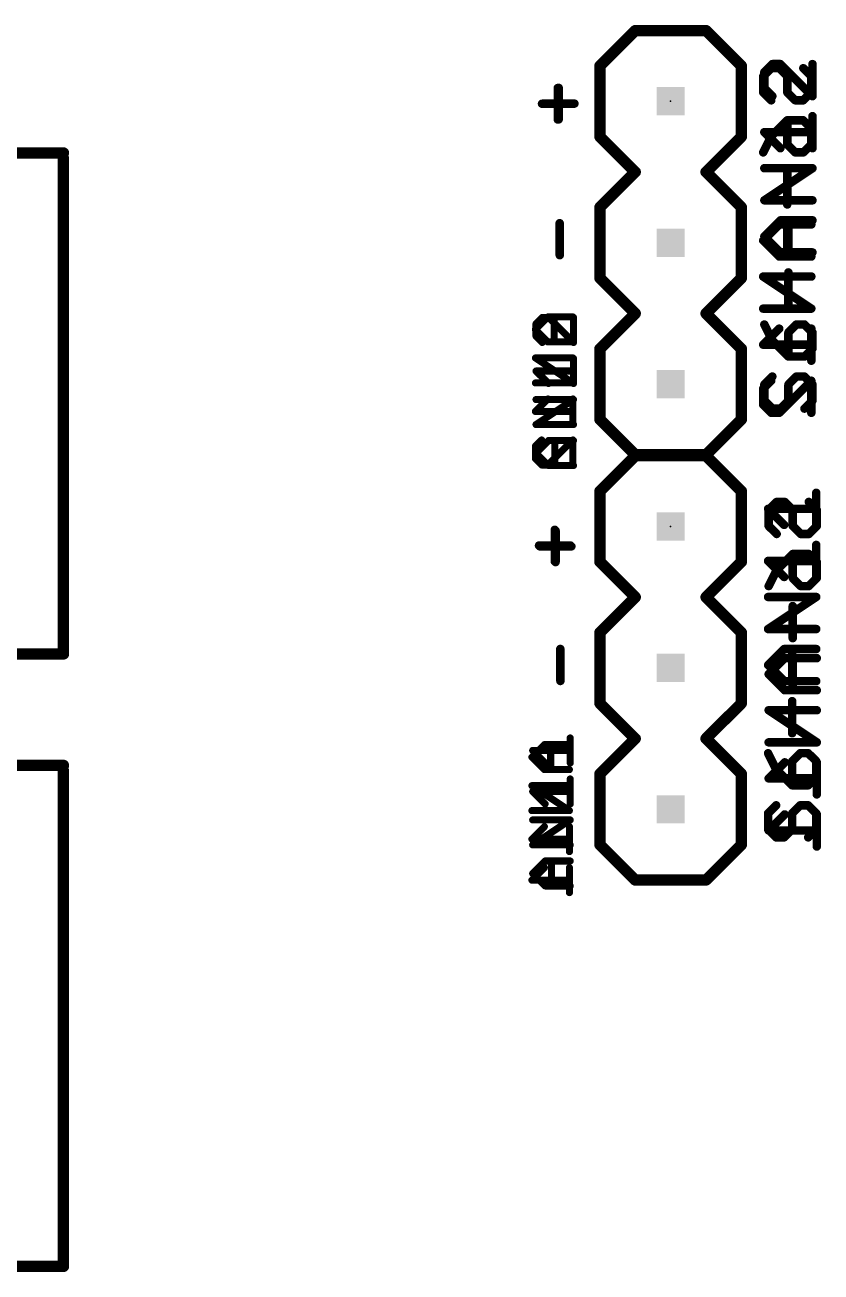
# Model space of a CAD drawing. Extents: x 0 to 100, y 1 to 103.
# Drawn here: x 85.41 to 99.7, y 2.4 to 24.8 of the extents above; entities that cross this region are included whole.
import ezdxf

# ---------------------------------------------------------------- set-up
doc = ezdxf.new("R2010")
doc.units = 0
for name, color, linetype in [('22', 253, 'CONTINUOUS'), ('24', 7, 'CONTINUOUS'), ('26', 253, 'CONTINUOUS'), ('27', 253, 'CONTINUOUS'), ('28', 253, 'CONTINUOUS'), ('52', 253, 'CONTINUOUS')]:
    doc.layers.add(name, color=color, linetype=linetype)

# ---------------------------------------------------------------- blocks, each defined once
blk = doc.blocks.new('RECT')
blk.add_solid([(-0.5, -0.5), (0.5, -0.5), (-0.5, 0.5), (0.5, 0.5)])

msp = doc.modelspace()

# ---------------------------------------------------------------- linework, layer by layer
at = {"layer": '22', "const_width": 0.2032}
for points in [[(95.73, 24.063), (96.365, 24.698)], [(96.365, 24.698), (97.635, 24.698)], [(97.635, 24.698), (98.27, 24.063)], [(95.73, 24.063), (95.73, 22.793)], [(98.27, 22.793), (98.27, 24.063)], [(95.73, 22.793), (96.365, 22.158)], [(97.635, 22.158), (98.27, 22.793)], [(86.1, 22.5), (65.9, 22.5)], [(86.1, 13.5), (86.1, 22.4)], [(96.365, 22.158), (95.73, 21.523)], [(98.27, 21.523), (97.635, 22.158)], [(95.73, 21.523), (95.73, 20.253)], [(98.27, 20.253), (98.27, 21.523)], [(95.73, 20.253), (96.365, 19.618)], [(97.635, 19.618), (98.27, 20.253)], [(96.365, 19.618), (95.73, 18.983)], [(98.27, 18.983), (97.635, 19.618)], [(95.73, 18.983), (95.73, 17.713)], [(98.27, 17.713), (98.27, 18.983)], [(95.73, 17.713), (96.365, 17.078)], [(97.635, 17.078), (98.27, 17.713)], [(95.73, 16.425), (96.365, 17.06)], [(96.365, 17.078), (97.635, 17.078)], [(96.365, 17.06), (97.635, 17.06)], [(97.635, 17.06), (98.27, 16.425)], [(95.73, 16.425), (95.73, 15.155)], [(98.27, 15.155), (98.27, 16.425)], [(95.73, 15.155), (96.365, 14.52)], [(97.635, 14.52), (98.27, 15.155)], [(96.365, 14.52), (95.73, 13.885)], [(98.27, 13.885), (97.635, 14.52)], [(95.73, 13.885), (95.73, 12.615)], [(98.27, 12.615), (98.27, 13.885)], [(78.2, 13.5), (86.1, 13.5)], [(95.73, 12.615), (96.365, 11.98)], [(97.635, 11.98), (98.27, 12.615)], [(96.365, 11.98), (95.73, 11.345)], [(98.27, 11.345), (97.635, 11.98)], [(86.1, 11.5), (65.9, 11.5)], [(86.1, 2.5), (86.1, 11.4)], [(95.73, 11.345), (95.73, 10.075)], [(98.27, 10.075), (98.27, 11.345)], [(95.73, 10.075), (96.365, 9.44)], [(97.635, 9.44), (98.27, 10.075)], [(96.365, 9.44), (97.635, 9.44)], [(78.2, 2.5), (86.1, 2.5)]]:
    msp.add_lwpolyline(points, dxfattribs=at)
at = {"layer": '22', "const_width": 0.1016}
for points in [[(96.365, 24.7488, 1), (96.365, 24.6472)], [(96.4009, 24.6621, 1), (96.3291, 24.7339)], [(97.6709, 24.7339, 1), (97.5991, 24.6621)], [(97.635, 24.6472, 1), (97.635, 24.7488)], [(95.7808, 24.063, 1), (95.6792, 24.063)], [(95.6941, 24.0989, 1), (95.7659, 24.0271)], [(98.3208, 24.063, 1), (98.2192, 24.063)], [(98.2341, 24.0271, 1), (98.3059, 24.0989)], [(95.7659, 22.8289, 1), (95.6941, 22.7571)], [(98.3059, 22.7571, 1), (98.2341, 22.8289)], [(95.6792, 22.793, 1), (95.7808, 22.793)], [(98.2192, 22.793, 1), (98.3208, 22.793)], [(86.1508, 22.4, 1), (86.0492, 22.4)], [(86.1, 22.4492, 1), (86.1, 22.5508)], [(96.4009, 22.1221, 1), (96.3291, 22.1939)], [(96.3291, 22.1221, 1), (96.4009, 22.1939)], [(97.6709, 22.1939, 1), (97.5991, 22.1221)], [(97.5991, 22.1939, 1), (97.6709, 22.1221)], [(95.7808, 21.523, 1), (95.6792, 21.523)], [(95.6941, 21.5589, 1), (95.7659, 21.4871)], [(98.3208, 21.523, 1), (98.2192, 21.523)], [(98.2341, 21.4871, 1), (98.3059, 21.5589)], [(95.7659, 20.2889, 1), (95.6941, 20.2171)], [(95.6792, 20.253, 1), (95.7808, 20.253)], [(98.2192, 20.253, 1), (98.3208, 20.253)], [(98.3059, 20.2171, 1), (98.2341, 20.2889)], [(96.4009, 19.5821, 1), (96.3291, 19.6539)], [(97.6709, 19.6539, 1), (97.5991, 19.5821)], [(96.3291, 19.5821, 1), (96.4009, 19.6539)], [(97.5991, 19.6539, 1), (97.6709, 19.5821)], [(95.7808, 18.983, 1), (95.6792, 18.983)], [(95.6941, 19.0189, 1), (95.7659, 18.9471)], [(98.3208, 18.983, 1), (98.2192, 18.983)], [(98.2341, 18.9471, 1), (98.3059, 19.0189)], [(95.7659, 17.7489, 1), (95.6941, 17.6771)], [(95.6792, 17.713, 1), (95.7808, 17.713)], [(98.2192, 17.713, 1), (98.3208, 17.713)], [(98.3059, 17.6771, 1), (98.2341, 17.7489)], [(96.365, 17.1288, 1), (96.365, 17.0272)], [(96.365, 17.1108, 1), (96.365, 17.0092)], [(96.3291, 17.0421, 1), (96.4009, 17.1139)], [(96.4009, 17.0241, 1), (96.3291, 17.0959)], [(97.5991, 17.1139, 1), (97.6709, 17.0421)], [(97.6709, 17.0959, 1), (97.5991, 17.0241)], [(97.635, 17.0272, 1), (97.635, 17.1288)], [(97.635, 17.0092, 1), (97.635, 17.1108)], [(95.7808, 16.425, 1), (95.6792, 16.425)], [(95.6941, 16.4609, 1), (95.7659, 16.3891)], [(98.3208, 16.425, 1), (98.2192, 16.425)], [(98.2341, 16.3891, 1), (98.3059, 16.4609)], [(95.7659, 15.1909, 1), (95.6941, 15.1191)], [(98.3059, 15.1191, 1), (98.2341, 15.1909)], [(95.6792, 15.155, 1), (95.7808, 15.155)], [(98.2192, 15.155, 1), (98.3208, 15.155)], [(96.4009, 14.4841, 1), (96.3291, 14.5559)], [(96.3291, 14.4841, 1), (96.4009, 14.5559)], [(97.6709, 14.5559, 1), (97.5991, 14.4841)], [(97.5991, 14.5559, 1), (97.6709, 14.4841)], [(95.7808, 13.885, 1), (95.6792, 13.885)], [(95.6941, 13.9209, 1), (95.7659, 13.8491)], [(98.3208, 13.885, 1), (98.2192, 13.885)], [(98.2341, 13.8491, 1), (98.3059, 13.9209)], [(86.0492, 13.5, 1), (86.1508, 13.5)], [(86.1, 13.4492, 1), (86.1, 13.5508)], [(95.7659, 12.6509, 1), (95.6941, 12.5791)], [(95.6792, 12.615, 1), (95.7808, 12.615)], [(98.2192, 12.615, 1), (98.3208, 12.615)], [(98.3059, 12.5791, 1), (98.2341, 12.6509)], [(96.4009, 11.9441, 1), (96.3291, 12.0159)], [(96.3291, 11.9441, 1), (96.4009, 12.0159)], [(97.6709, 12.0159, 1), (97.5991, 11.9441)], [(97.5991, 12.0159, 1), (97.6709, 11.9441)], [(86.1508, 11.4, 1), (86.0492, 11.4)], [(86.1, 11.4492, 1), (86.1, 11.5508)], [(95.7808, 11.345, 1), (95.6792, 11.345)], [(95.6941, 11.3809, 1), (95.7659, 11.3091)], [(98.3208, 11.345, 1), (98.2192, 11.345)], [(98.2341, 11.3091, 1), (98.3059, 11.3809)], [(95.7659, 10.1109, 1), (95.6941, 10.0391)], [(95.6792, 10.075, 1), (95.7808, 10.075)], [(98.2192, 10.075, 1), (98.3208, 10.075)], [(98.3059, 10.0391, 1), (98.2341, 10.1109)], [(96.365, 9.4908, 1), (96.365, 9.3892)], [(96.3291, 9.4041, 1), (96.4009, 9.4759)], [(97.5991, 9.4759, 1), (97.6709, 9.4041)], [(97.635, 9.3892, 1), (97.635, 9.4908)], [(86.0492, 2.5, 1), (86.1508, 2.5)], [(86.1, 2.4492, 1), (86.1, 2.5508)]]:
    msp.add_lwpolyline(points, format="xyb", dxfattribs=at)
at = {"layer": '24'}
for p in [(97, 23.428), (97, 15.79)]:
    msp.add_point(p, dxfattribs=at)
at = {"layer": '26', "const_width": 0.1524}
for points in [[(98.6613, 23.8779), (98.8054, 24.0219)], [(98.8054, 24.0219), (98.9494, 24.0219)], [(98.9494, 24.0219), (99.0935, 23.8779)], [(99.5257, 23.8779), (99.3816, 24.0219)], [(98.6613, 23.5898), (98.6613, 23.8779)], [(99.0935, 23.8779), (99.0935, 23.5898)], [(99.5257, 23.5898), (99.5257, 23.8779)], [(98.8054, 23.4457), (98.6613, 23.5898)], [(99.0935, 23.5898), (99.2375, 23.4457)], [(99.2375, 23.4457), (99.3816, 23.4457)], [(99.3816, 23.4457), (99.5257, 23.5898)], [(98.8054, 22.7983), (99.0935, 23.0864)], [(99.0935, 23.0864), (99.3816, 23.0864)], [(99.0935, 22.6543), (99.0935, 23.0864)], [(99.3816, 23.0864), (99.5257, 22.9424)], [(98.6613, 22.5102), (98.8054, 22.7983)], [(99.5257, 22.9424), (99.5257, 22.6543)], [(99.2375, 22.5102), (99.0935, 22.6543)], [(99.5257, 22.6543), (99.3816, 22.5102)], [(99.3816, 22.5102), (99.2375, 22.5102)], [(99.0935, 22.1509), (99.0935, 21.5747)], [(98.9494, 21.2154), (98.6613, 20.9273)], [(99.5257, 21.2154), (98.9494, 21.2154)], [(99.0935, 21.2154), (99.0935, 20.6392)], [(98.6613, 20.9273), (98.9494, 20.6392)], [(98.9494, 20.6392), (99.5257, 20.6392)], [(99.5257, 20.2799), (98.6613, 20.2799)], [(98.6613, 20.2799), (99.5257, 19.7036)], [(99.5257, 19.7036), (98.6613, 19.7036)], [(98.9494, 19.3443), (98.6613, 19.0562)], [(99.5257, 19.3443), (99.5257, 18.7681)], [(98.6613, 19.0562), (99.5257, 19.0562)], [(98.6613, 18.2648), (98.8054, 18.4088)], [(99.5257, 18.4088), (98.9494, 17.8326)], [(99.5257, 17.8326), (99.5257, 18.4088)], [(98.6613, 17.9767), (98.6613, 18.2648)], [(98.8054, 17.8326), (98.6613, 17.9767)], [(98.9494, 17.8326), (98.8054, 17.8326)], [(98.7593, 16.0878), (98.9034, 16.2318)], [(98.7593, 15.7997), (98.7593, 16.0878)], [(98.9034, 16.2318), (99.0474, 16.2318)], [(99.0474, 16.2318), (99.1915, 16.0878)], [(99.1915, 16.0878), (99.1915, 15.7997)], [(99.6237, 16.0878), (99.4796, 16.2318)], [(99.6237, 15.7997), (99.6237, 16.0878)], [(98.9034, 15.6556), (98.7593, 15.7997)], [(99.1915, 15.7997), (99.3355, 15.6556)], [(99.3355, 15.6556), (99.4796, 15.6556)], [(99.4796, 15.6556), (99.6237, 15.7997)], [(98.9034, 15.0082), (99.1915, 15.2963)], [(99.1915, 15.2963), (99.4796, 15.2963)], [(99.1915, 14.8642), (99.1915, 15.2963)], [(99.4796, 15.2963), (99.6237, 15.1523)], [(98.7593, 14.7201), (98.9034, 15.0082)], [(99.6237, 15.1523), (99.6237, 14.8642)], [(99.3355, 14.7201), (99.1915, 14.8642)], [(99.4796, 14.7201), (99.3355, 14.7201)], [(99.6237, 14.8642), (99.4796, 14.7201)], [(99.1915, 14.3608), (99.1915, 13.7846)], [(99.0474, 13.4253), (98.7593, 13.1372)], [(99.6237, 13.4253), (99.0474, 13.4253)], [(99.1915, 13.4253), (99.1915, 12.8491)], [(98.7593, 13.1372), (99.0474, 12.8491)], [(99.0474, 12.8491), (99.6237, 12.8491)], [(99.6237, 12.4898), (98.7593, 12.4898)], [(98.7593, 12.4898), (99.6237, 11.9135)], [(99.6237, 11.9135), (98.7593, 11.9135)], [(99.0474, 11.5542), (98.7593, 11.2661)], [(99.6237, 11.5542), (99.6237, 10.978)], [(98.7593, 11.2661), (99.6237, 11.2661)], [(99.0474, 10.6187), (98.7593, 10.3306)], [(99.6237, 10.6187), (99.6237, 10.0425)], [(98.7593, 10.3306), (99.6237, 10.3306)]]:
    msp.add_lwpolyline(points, dxfattribs=at)
at = {"layer": '26', "const_width": 0.0762}
for points in [[(98.8054, 24.06, 1), (98.8054, 23.9838)], [(98.8323, 23.995, 1), (98.7784, 24.0489)], [(98.9764, 24.0489, 1), (98.9225, 23.995)], [(98.9494, 23.9838, 1), (98.9494, 24.06)], [(99.4085, 24.0489, 1), (99.3547, 23.995)], [(98.6994, 23.8779, 1), (98.6232, 23.8779)], [(98.6344, 23.9048, 1), (98.6883, 23.8509)], [(99.1316, 23.8779, 1), (99.0554, 23.8779)], [(99.0665, 23.8509, 1), (99.1204, 23.9048)], [(99.5638, 23.8779, 1), (99.4876, 23.8779)], [(99.4987, 23.8509, 1), (99.5526, 23.9048)], [(98.6883, 23.6167, 1), (98.6344, 23.5628)], [(98.6232, 23.5898, 1), (98.6994, 23.5898)], [(99.1204, 23.6167, 1), (99.0665, 23.5628)], [(99.0554, 23.5898, 1), (99.1316, 23.5898)], [(99.2375, 23.4838, 1), (99.2375, 23.4076)], [(99.3816, 23.4076, 1), (99.3816, 23.4838)], [(99.4876, 23.5898, 1), (99.5638, 23.5898)], [(99.5526, 23.5628, 1), (99.4987, 23.6167)], [(98.7784, 23.4188, 1), (98.8323, 23.4727)], [(99.2106, 23.4188, 1), (99.2645, 23.4727)], [(99.3547, 23.4727, 1), (99.4085, 23.4188)], [(99.0935, 23.1245, 1), (99.0935, 23.0483)], [(99.1316, 23.0864, 1), (99.0554, 23.0864)], [(99.1204, 23.0595, 1), (99.0665, 23.1134)], [(99.4085, 23.1134, 1), (99.3547, 23.0595)], [(99.3816, 23.0483, 1), (99.3816, 23.1245)], [(98.7784, 22.8253, 1), (98.8323, 22.7714)], [(98.8395, 22.7813, 1), (98.7713, 22.8153)], [(99.5638, 22.9424, 1), (99.4876, 22.9424)], [(99.4987, 22.9154, 1), (99.5526, 22.9693)], [(99.1204, 22.6812, 1), (99.0665, 22.6273)], [(99.0554, 22.6543, 1), (99.1316, 22.6543)], [(99.4876, 22.6543, 1), (99.5638, 22.6543)], [(99.5526, 22.6273, 1), (99.4987, 22.6812)], [(98.6272, 22.5272, 1), (98.6954, 22.4932)], [(99.2375, 22.5483, 1), (99.2375, 22.4721)], [(99.2106, 22.4833, 1), (99.2645, 22.5371)], [(99.3547, 22.5371, 1), (99.4085, 22.4833)], [(99.3816, 22.4721, 1), (99.3816, 22.5483)], [(99.1316, 22.1509, 1), (99.0554, 22.1509)], [(99.0554, 21.5747, 1), (99.1316, 21.5747)], [(98.9494, 21.2535, 1), (98.9494, 21.1773)], [(98.9764, 21.1884, 1), (98.9225, 21.2423)], [(99.1316, 21.2154, 1), (99.0554, 21.2154)], [(99.5257, 21.1773, 1), (99.5257, 21.2535)], [(98.6883, 20.9542, 1), (98.6344, 20.9003)], [(98.6344, 20.9542, 1), (98.6883, 20.9003)], [(98.9494, 20.6773, 1), (98.9494, 20.6011)], [(98.9225, 20.6122, 1), (98.9764, 20.6661)], [(99.0554, 20.6392, 1), (99.1316, 20.6392)], [(99.5257, 20.6011, 1), (99.5257, 20.6773)], [(98.6613, 20.318, 1), (98.6613, 20.2418)], [(98.6825, 20.3116, 1), (98.6402, 20.2482)], [(99.5257, 20.2418, 1), (99.5257, 20.318)], [(98.6613, 19.7417, 1), (98.6613, 19.6655)], [(99.5045, 19.6719, 1), (99.5468, 19.7353)], [(99.5257, 19.6655, 1), (99.5257, 19.7417)], [(98.9764, 19.3174, 1), (98.9225, 19.3713)], [(99.5638, 19.3443, 1), (99.4876, 19.3443)], [(98.6613, 19.0943, 1), (98.6613, 19.0181)], [(98.6344, 19.0832, 1), (98.6883, 19.0293)], [(99.5257, 19.0181, 1), (99.5257, 19.0943)], [(99.4876, 18.7681, 1), (99.5638, 18.7681)], [(98.8323, 18.3819, 1), (98.7784, 18.4358)], [(99.5638, 18.4088, 1), (99.4876, 18.4088)], [(99.5526, 18.3819, 1), (99.4987, 18.4358)], [(98.6994, 18.2648, 1), (98.6232, 18.2648)], [(98.6344, 18.2917, 1), (98.6883, 18.2378)], [(98.6883, 18.0036, 1), (98.6344, 17.9497)], [(98.6232, 17.9767, 1), (98.6994, 17.9767)], [(98.8054, 17.8707, 1), (98.8054, 17.7945)], [(98.7784, 17.8057, 1), (98.8323, 17.8595)], [(98.9225, 17.8595, 1), (98.9764, 17.8057)], [(98.9494, 17.7945, 1), (98.9494, 17.8707)], [(99.4876, 17.8326, 1), (99.5638, 17.8326)], [(98.7974, 16.0878, 1), (98.7212, 16.0878)], [(98.7324, 16.1147, 1), (98.7863, 16.0608)], [(98.9034, 16.2699, 1), (98.9034, 16.1937)], [(98.9303, 16.2049, 1), (98.8764, 16.2588)], [(99.0744, 16.2588, 1), (99.0205, 16.2049)], [(99.0474, 16.1937, 1), (99.0474, 16.2699)], [(99.2296, 16.0878, 1), (99.1534, 16.0878)], [(99.1645, 16.0608, 1), (99.2184, 16.1147)], [(99.5065, 16.2588, 1), (99.4527, 16.2049)], [(99.6618, 16.0878, 1), (99.5856, 16.0878)], [(99.5967, 16.0608, 1), (99.6506, 16.1147)], [(98.7863, 15.8266, 1), (98.7324, 15.7727)], [(98.7212, 15.7997, 1), (98.7974, 15.7997)], [(98.8764, 15.6287, 1), (98.9303, 15.6826)], [(99.2184, 15.8266, 1), (99.1645, 15.7727)], [(99.1534, 15.7997, 1), (99.2296, 15.7997)], [(99.3355, 15.6937, 1), (99.3355, 15.6175)], [(99.3086, 15.6287, 1), (99.3625, 15.6826)], [(99.4527, 15.6826, 1), (99.5065, 15.6287)], [(99.4796, 15.6175, 1), (99.4796, 15.6937)], [(99.5856, 15.7997, 1), (99.6618, 15.7997)], [(99.6506, 15.7727, 1), (99.5967, 15.8266)], [(99.1915, 15.3344, 1), (99.1915, 15.2582)], [(99.2296, 15.2963, 1), (99.1534, 15.2963)], [(99.2184, 15.2694, 1), (99.1645, 15.3233)], [(99.5065, 15.3233, 1), (99.4527, 15.2694)], [(99.4796, 15.2582, 1), (99.4796, 15.3344)], [(98.8764, 15.0352, 1), (98.9303, 14.9813)], [(98.9375, 14.9912, 1), (98.8693, 15.0252)], [(99.6618, 15.1523, 1), (99.5856, 15.1523)], [(99.5967, 15.1253, 1), (99.6506, 15.1792)], [(99.2184, 14.8911, 1), (99.1645, 14.8372)], [(99.1534, 14.8642, 1), (99.2296, 14.8642)], [(99.3355, 14.7582, 1), (99.3355, 14.682)], [(99.3086, 14.6932, 1), (99.3625, 14.747)], [(99.4527, 14.747, 1), (99.5065, 14.6932)], [(99.4796, 14.682, 1), (99.4796, 14.7582)], [(99.5856, 14.8642, 1), (99.6618, 14.8642)], [(99.6506, 14.8372, 1), (99.5967, 14.8911)], [(98.7252, 14.7371, 1), (98.7934, 14.7031)], [(99.2296, 14.3608, 1), (99.1534, 14.3608)], [(99.1534, 13.7846, 1), (99.2296, 13.7846)], [(99.0474, 13.4634, 1), (99.0474, 13.3872)], [(99.0744, 13.3983, 1), (99.0205, 13.4522)], [(99.2296, 13.4253, 1), (99.1534, 13.4253)], [(99.6237, 13.3872, 1), (99.6237, 13.4634)], [(98.7863, 13.1641, 1), (98.7324, 13.1102)], [(98.7324, 13.1641, 1), (98.7863, 13.1102)], [(99.0474, 12.8872, 1), (99.0474, 12.811)], [(99.0205, 12.8221, 1), (99.0744, 12.876)], [(99.1534, 12.8491, 1), (99.2296, 12.8491)], [(99.6237, 12.811, 1), (99.6237, 12.8872)], [(98.7593, 12.5279, 1), (98.7593, 12.4517)], [(98.7805, 12.5215, 1), (98.7382, 12.4581)], [(99.6237, 12.4517, 1), (99.6237, 12.5279)], [(98.7593, 11.9516, 1), (98.7593, 11.8754)], [(99.6025, 11.8818, 1), (99.6448, 11.9452)], [(99.6237, 11.8754, 1), (99.6237, 11.9516)], [(99.0744, 11.5273, 1), (99.0205, 11.5812)], [(99.6618, 11.5542, 1), (99.5856, 11.5542)], [(98.7593, 11.3042, 1), (98.7593, 11.228)], [(98.7324, 11.2931, 1), (98.7863, 11.2392)], [(99.6237, 11.228, 1), (99.6237, 11.3042)], [(99.5856, 10.978, 1), (99.6618, 10.978)], [(99.0744, 10.5918, 1), (99.0205, 10.6457)], [(99.6618, 10.6187, 1), (99.5856, 10.6187)], [(98.7593, 10.3687, 1), (98.7593, 10.2925)], [(98.7324, 10.3576, 1), (98.7863, 10.3037)], [(99.6237, 10.2925, 1), (99.6237, 10.3687)], [(99.5856, 10.0425, 1), (99.6618, 10.0425)]]:
    msp.add_lwpolyline(points, format="xyb", dxfattribs=at)
at = {"layer": '27'}
for points, const_width in [([(98.8259, 24.0968), (98.6818, 23.9527)], 0.1524), ([(98.6818, 23.9527), (98.6818, 23.6646)], 0.1524), ([(98.97, 24.0968), (98.8259, 24.0968)], 0.1524), ([(99.5462, 23.5205), (98.97, 24.0968)], 0.1524), ([(99.5462, 24.0968), (99.5462, 23.5205)], 0.1524), ([(94.9896, 23.1034), (94.9896, 23.669)], 0.1524), ([(98.6818, 23.6646), (98.8259, 23.5205)], 0.1524), ([(94.7069, 23.3862), (95.2724, 23.3862)], 0.1524), ([(99.5462, 22.585), (99.5462, 23.1612)], 0.1524), ([(98.97, 22.585), (98.6818, 22.8731)], 0.1524), ([(98.6818, 22.8731), (99.5462, 22.8731)], 0.1524), ([(98.6818, 21.6495), (99.5462, 22.2257)], 0.1524), ([(99.5462, 22.2257), (98.6818, 22.2257)], 0.1524), ([(99.5462, 21.6495), (98.6818, 21.6495)], 0.1524), ([(95.0096, 20.6634), (95.0096, 21.229)], 0.1524), ([(98.6818, 21.0021), (98.97, 21.2902)], 0.1524), ([(98.97, 21.2902), (99.5462, 21.2902)], 0.1524), ([(99.114, 20.714), (99.114, 21.2902)], 0.1524), ([(98.97, 20.714), (98.6818, 21.0021)], 0.1524), ([(99.5462, 20.714), (98.97, 20.714)], 0.1524), ([(99.114, 19.7785), (99.114, 20.3547)], 0.1524), ([(94.6952, 19.5444), (94.5829, 19.4322)], 0.127), ([(94.5829, 19.4322), (94.5829, 19.2076)], 0.127), ([(94.8075, 19.5444), (94.6952, 19.5444)], 0.127), ([(95.2565, 19.0954), (94.8075, 19.5444)], 0.127), ([(95.2565, 19.5444), (95.2565, 19.0954)], 0.127), ([(98.6818, 19.4192), (98.8259, 19.1311)], 0.1524), ([(99.2581, 19.4192), (99.114, 19.2751)], 0.1524), ([(99.4021, 19.4192), (99.2581, 19.4192)], 0.1524), ([(99.5462, 19.2751), (99.4021, 19.4192)], 0.1524), ([(94.5829, 19.2076), (94.6952, 19.0954)], 0.127), ([(99.114, 19.2751), (99.114, 18.8429)], 0.1524), ([(99.5462, 18.987), (99.5462, 19.2751)], 0.1524), ([(98.8259, 19.1311), (99.114, 18.8429)], 0.1524), ([(99.4021, 18.8429), (99.5462, 18.987)], 0.1524), ([(95.2565, 18.3588), (95.2565, 18.8078)], 0.127), ([(99.114, 18.8429), (99.4021, 18.8429)], 0.1524), ([(94.8075, 18.3588), (94.5829, 18.5833)], 0.127), ([(94.5829, 18.5833), (95.2565, 18.5833)], 0.127), ([(98.8259, 18.4836), (98.6818, 18.3396)], 0.1524), ([(98.6818, 18.3396), (98.6818, 18.0515)], 0.1524), ([(99.114, 18.3396), (99.2581, 18.4836)], 0.1524), ([(99.114, 18.0515), (99.114, 18.3396)], 0.1524), ([(99.2581, 18.4836), (99.4021, 18.4836)], 0.1524), ([(99.4021, 18.4836), (99.5462, 18.3396)], 0.1524), ([(99.5462, 18.3396), (99.5462, 18.0515)], 0.1524), ([(94.5829, 17.6221), (95.2565, 18.0712)], 0.127), ([(95.2565, 18.0712), (94.5829, 18.0712)], 0.127), ([(98.6818, 18.0515), (98.8259, 17.9074)], 0.1524), ([(98.8259, 17.9074), (98.97, 17.9074)], 0.1524), ([(98.97, 17.9074), (99.114, 18.0515)], 0.1524), ([(99.5462, 18.0515), (99.4021, 17.9074)], 0.1524), ([(95.2565, 17.6221), (94.5829, 17.6221)], 0.127), ([(94.5829, 17.11), (94.8075, 17.3346)], 0.127), ([(94.8075, 17.3346), (95.2565, 17.3346)], 0.127), ([(94.9197, 16.8855), (94.9197, 17.3346)], 0.127), ([(94.8075, 16.8855), (94.5829, 17.11)], 0.127), ([(95.2565, 16.8855), (94.8075, 16.8855)], 0.127), ([(99.6138, 15.8193), (99.6138, 16.3955)], 0.1524), ([(99.0376, 15.8193), (98.7495, 16.1074)], 0.1524), ([(98.7495, 16.1074), (99.6138, 16.1074)], 0.1524), ([(94.9196, 15.1654), (94.9196, 15.731)], 0.1524), ([(94.6369, 15.4482), (95.2024, 15.4482)], 0.1524), ([(99.6138, 14.8838), (99.6138, 15.46)], 0.1524), ([(99.0376, 14.8838), (98.7495, 15.1719)], 0.1524), ([(98.7495, 15.1719), (99.6138, 15.1719)], 0.1524), ([(98.7495, 13.9483), (99.6138, 14.5245)], 0.1524), ([(99.6138, 14.5245), (98.7495, 14.5245)], 0.1524), ([(99.6138, 13.9483), (98.7495, 13.9483)], 0.1524), ([(95.0194, 13.5908), (95.0194, 13.0252)], 0.1524), ([(98.7495, 13.3009), (99.0376, 13.589)], 0.1524), ([(99.0376, 13.589), (99.6138, 13.589)], 0.1524), ([(99.1816, 13.0128), (99.1816, 13.589)], 0.1524), ([(99.0376, 13.0128), (98.7495, 13.3009)], 0.1524), ([(99.6138, 13.0128), (99.0376, 13.0128)], 0.1524), ([(99.1816, 12.0772), (99.1816, 12.6535)], 0.1524), ([(95.1965, 11.5434), (95.1965, 11.9924)], 0.127), ([(94.7475, 11.5434), (94.5229, 11.7679)], 0.127), ([(94.5229, 11.7679), (95.1965, 11.7679)], 0.127), ([(98.7495, 11.7179), (98.8935, 11.4298)], 0.1524), ([(99.3257, 11.7179), (99.1816, 11.5739)], 0.1524), ([(99.1816, 11.5739), (99.1816, 11.1417)], 0.1524), ([(99.4697, 11.7179), (99.3257, 11.7179)], 0.1524), ([(99.6138, 11.5739), (99.4697, 11.7179)], 0.1524), ([(99.6138, 11.2858), (99.6138, 11.5739)], 0.1524), ([(98.8935, 11.4298), (99.1816, 11.1417)], 0.1524), ([(95.1965, 10.8068), (95.1965, 11.2558)], 0.127), ([(99.1816, 11.1417), (99.4697, 11.1417)], 0.1524), ([(99.4697, 11.1417), (99.6138, 11.2858)], 0.1524), ([(94.7475, 10.8068), (94.5229, 11.0313)], 0.127), ([(94.5229, 11.0313), (95.1965, 11.0313)], 0.127), ([(98.8935, 10.7824), (98.7495, 10.6384)], 0.1524), ([(99.1816, 10.6384), (99.3257, 10.7824)], 0.1524), ([(99.3257, 10.7824), (99.4697, 10.7824)], 0.1524), ([(99.4697, 10.7824), (99.6138, 10.6384)], 0.1524), ([(94.5229, 10.0701), (95.1965, 10.5192)], 0.127), ([(95.1965, 10.5192), (94.5229, 10.5192)], 0.127), ([(98.7495, 10.6384), (98.7495, 10.3503)], 0.1524), ([(99.1816, 10.3503), (99.1816, 10.6384)], 0.1524), ([(99.6138, 10.6384), (99.6138, 10.3503)], 0.1524), ([(98.7495, 10.3503), (98.8935, 10.2062)], 0.1524), ([(99.0376, 10.2062), (99.1816, 10.3503)], 0.1524), ([(99.6138, 10.3503), (99.4697, 10.2062)], 0.1524), ([(95.1965, 10.0701), (94.5229, 10.0701)], 0.127), ([(98.8935, 10.2062), (99.0376, 10.2062)], 0.1524), ([(94.5229, 9.558), (94.7475, 9.7826)], 0.127), ([(94.7475, 9.7826), (95.1965, 9.7826)], 0.127), ([(94.8597, 9.3335), (94.8597, 9.7826)], 0.127), ([(94.7475, 9.3335), (94.5229, 9.558)], 0.127), ([(95.1965, 9.3335), (94.7475, 9.3335)], 0.127)]:
    msp.add_lwpolyline(points, dxfattribs=dict(at, const_width=const_width))
for points, const_width in [([(98.7199, 23.9527, 1), (98.6437, 23.9527)], 0.0762), ([(98.6549, 23.9796, 1), (98.7088, 23.9258)], 0.0762), ([(98.8259, 24.1349, 1), (98.8259, 24.0587)], 0.0762), ([(98.8528, 24.0698, 1), (98.799, 24.1237)], 0.0762), ([(98.9969, 24.1237, 1), (98.943, 24.0698)], 0.0762), ([(98.97, 24.0587, 1), (98.97, 24.1349)], 0.0762), ([(99.5843, 24.0968, 1), (99.5081, 24.0968)], 0.0762), ([(95.0277, 23.669, 1), (94.9515, 23.669)], 0.0762), ([(98.7088, 23.6915, 1), (98.6549, 23.6376)], 0.0762), ([(98.6437, 23.6646, 1), (98.7199, 23.6646)], 0.0762), ([(98.799, 23.4936, 1), (98.8528, 23.5475)], 0.0762), ([(99.5081, 23.5205, 1), (99.5843, 23.5205)], 0.0762), ([(99.5192, 23.4936, 1), (99.5731, 23.5475)], 0.0762), ([(94.7069, 23.4243, 1), (94.7069, 23.3481)], 0.0762), ([(95.2724, 23.3481, 1), (95.2724, 23.4243)], 0.0762), ([(94.9515, 23.1034, 1), (95.0277, 23.1034)], 0.0762), ([(99.5843, 23.1612, 1), (99.5081, 23.1612)], 0.0762), ([(98.7088, 22.9001, 1), (98.6549, 22.8462)], 0.0762), ([(98.6818, 22.9112, 1), (98.6818, 22.835)], 0.0762), ([(99.5462, 22.835, 1), (99.5462, 22.9112)], 0.0762), ([(98.943, 22.5581, 1), (98.9969, 22.612)], 0.0762), ([(99.5081, 22.585, 1), (99.5843, 22.585)], 0.0762), ([(98.6818, 22.2638, 1), (98.6818, 22.1876)], 0.0762), ([(99.5673, 22.194, 1), (99.525, 22.2574)], 0.0762), ([(99.5462, 22.1876, 1), (99.5462, 22.2638)], 0.0762), ([(98.6818, 21.6876, 1), (98.6818, 21.6114)], 0.0762), ([(98.6607, 21.6812, 1), (98.703, 21.6178)], 0.0762), ([(99.5462, 21.6114, 1), (99.5462, 21.6876)], 0.0762), ([(95.0477, 21.229, 1), (94.9715, 21.229)], 0.0762), ([(98.97, 21.3283, 1), (98.97, 21.2521)], 0.0762), ([(98.9969, 21.2633, 1), (98.943, 21.3171)], 0.0762), ([(99.1521, 21.2902, 1), (99.0759, 21.2902)], 0.0762), ([(99.5462, 21.2521, 1), (99.5462, 21.3283)], 0.0762), ([(98.7088, 21.029, 1), (98.6549, 20.9751)], 0.0762), ([(98.6549, 21.029, 1), (98.7088, 20.9751)], 0.0762), ([(94.9715, 20.6634, 1), (95.0477, 20.6634)], 0.0762), ([(98.97, 20.7521, 1), (98.97, 20.6759)], 0.0762), ([(98.943, 20.687, 1), (98.9969, 20.7409)], 0.0762), ([(99.0759, 20.714, 1), (99.1521, 20.714)], 0.0762), ([(99.5462, 20.6759, 1), (99.5462, 20.7521)], 0.0762), ([(99.1521, 20.3547, 1), (99.0759, 20.3547)], 0.0762), ([(99.0759, 19.7785, 1), (99.1521, 19.7785)], 0.0762), ([(94.6147, 19.4322, 1), (94.5512, 19.4322)], 0.0635), ([(94.6952, 19.5762, 1), (94.6952, 19.5127)], 0.0635), ([(94.7176, 19.522, 1), (94.6727, 19.5669)], 0.0635), ([(94.8299, 19.5669, 1), (94.785, 19.522)], 0.0635), ([(94.8075, 19.5127, 1), (94.8075, 19.5762)], 0.0635), ([(95.2883, 19.5444, 1), (95.2248, 19.5444)], 0.0635), ([(98.7159, 19.4362, 1), (98.6478, 19.4021)], 0.0762), ([(99.2581, 19.4573, 1), (99.2581, 19.3811)], 0.0762), ([(99.285, 19.3922, 1), (99.2311, 19.4461)], 0.0762), ([(99.4291, 19.4461, 1), (99.3752, 19.3922)], 0.0762), ([(99.4021, 19.3811, 1), (99.4021, 19.4573)], 0.0762), ([(94.5605, 19.4546, 1), (94.6054, 19.4097)], 0.0635), ([(94.6054, 19.2301, 1), (94.5605, 19.1852)], 0.0635), ([(99.1521, 19.2751, 1), (99.0759, 19.2751)], 0.0762), ([(99.0871, 19.302, 1), (99.141, 19.2482)], 0.0762), ([(99.5843, 19.2751, 1), (99.5081, 19.2751)], 0.0762), ([(99.5192, 19.2482, 1), (99.5731, 19.302)], 0.0762), ([(94.5512, 19.2076, 1), (94.6147, 19.2076)], 0.0635), ([(94.6727, 19.0729, 1), (94.7176, 19.1178)], 0.0635), ([(95.2248, 19.0954, 1), (95.2883, 19.0954)], 0.0635), ([(95.234, 19.0729, 1), (95.279, 19.1178)], 0.0635), ([(98.8528, 19.158, 1), (98.799, 19.1041)], 0.0762), ([(98.7918, 19.114, 1), (98.86, 19.1481)], 0.0762), ([(99.5731, 18.9601, 1), (99.5192, 19.0139)], 0.0762), ([(95.2883, 18.8078, 1), (95.2248, 18.8078)], 0.0635), ([(99.114, 18.881, 1), (99.114, 18.8048)], 0.0762), ([(99.0759, 18.8429, 1), (99.1521, 18.8429)], 0.0762), ([(99.0871, 18.816, 1), (99.141, 18.8699)], 0.0762), ([(99.3752, 18.8699, 1), (99.4291, 18.816)], 0.0762), ([(99.4021, 18.8048, 1), (99.4021, 18.881)], 0.0762), ([(99.5081, 18.987, 1), (99.5843, 18.987)], 0.0762), ([(94.5829, 18.615, 1), (94.5829, 18.5515)], 0.0635), ([(94.6054, 18.6057, 1), (94.5605, 18.5608)], 0.0635), ([(95.2565, 18.5515, 1), (95.2565, 18.615)], 0.0635), ([(94.785, 18.3363, 1), (94.8299, 18.3812)], 0.0635), ([(95.2248, 18.3588, 1), (95.2883, 18.3588)], 0.0635), ([(98.7199, 18.3396, 1), (98.6437, 18.3396)], 0.0762), ([(98.6549, 18.3665, 1), (98.7088, 18.3126)], 0.0762), ([(98.8528, 18.4567, 1), (98.799, 18.5106)], 0.0762), ([(99.1521, 18.3396, 1), (99.0759, 18.3396)], 0.0762), ([(99.0871, 18.3665, 1), (99.141, 18.3126)], 0.0762), ([(99.2581, 18.5217, 1), (99.2581, 18.4455)], 0.0762), ([(99.285, 18.4567, 1), (99.2311, 18.5106)], 0.0762), ([(99.4291, 18.5106, 1), (99.3752, 18.4567)], 0.0762), ([(99.4021, 18.4455, 1), (99.4021, 18.5217)], 0.0762), ([(99.5843, 18.3396, 1), (99.5081, 18.3396)], 0.0762), ([(99.5192, 18.3126, 1), (99.5731, 18.3665)], 0.0762), ([(94.5829, 18.1029, 1), (94.5829, 18.0394)], 0.0635), ([(95.2741, 18.0448, 1), (95.2389, 18.0976)], 0.0635), ([(95.2565, 18.0394, 1), (95.2565, 18.1029)], 0.0635), ([(98.7088, 18.0784, 1), (98.6549, 18.0245)], 0.0762), ([(98.6437, 18.0515, 1), (98.7199, 18.0515)], 0.0762), ([(98.8259, 17.9455, 1), (98.8259, 17.8693)], 0.0762), ([(98.799, 17.8805, 1), (98.8528, 17.9344)], 0.0762), ([(98.943, 17.9344, 1), (98.9969, 17.8805)], 0.0762), ([(98.97, 17.8693, 1), (98.97, 17.9455)], 0.0762), ([(99.0759, 18.0515, 1), (99.1521, 18.0515)], 0.0762), ([(99.141, 18.0245, 1), (99.0871, 18.0784)], 0.0762), ([(99.3752, 17.9344, 1), (99.4291, 17.8805)], 0.0762), ([(99.5081, 18.0515, 1), (99.5843, 18.0515)], 0.0762), ([(99.5731, 18.0245, 1), (99.5192, 18.0784)], 0.0762), ([(94.5829, 17.6539, 1), (94.5829, 17.5904)], 0.0635), ([(94.5653, 17.6485, 1), (94.6005, 17.5957)], 0.0635), ([(95.2565, 17.5904, 1), (95.2565, 17.6539)], 0.0635), ([(94.8075, 17.3663, 1), (94.8075, 17.3028)], 0.0635), ([(94.8299, 17.3121, 1), (94.785, 17.357)], 0.0635), ([(94.9515, 17.3346, 1), (94.888, 17.3346)], 0.0635), ([(95.2565, 17.3028, 1), (95.2565, 17.3663)], 0.0635), ([(94.6054, 17.1325, 1), (94.5605, 17.0876)], 0.0635), ([(94.5605, 17.1325, 1), (94.6054, 17.0876)], 0.0635), ([(94.8075, 16.9172, 1), (94.8075, 16.8538)], 0.0635), ([(94.785, 16.863, 1), (94.8299, 16.908)], 0.0635), ([(94.888, 16.8855, 1), (94.9515, 16.8855)], 0.0635), ([(95.2565, 16.8538, 1), (95.2565, 16.9172)], 0.0635), ([(99.6519, 16.3955, 1), (99.5757, 16.3955)], 0.0762), ([(98.7764, 16.1344, 1), (98.7225, 16.0805)], 0.0762), ([(98.7495, 16.1455, 1), (98.7495, 16.0693)], 0.0762), ([(99.6138, 16.0693, 1), (99.6138, 16.1455)], 0.0762), ([(94.9577, 15.731, 1), (94.8815, 15.731)], 0.0762), ([(99.0106, 15.7924, 1), (99.0645, 15.8463)], 0.0762), ([(99.5757, 15.8193, 1), (99.6519, 15.8193)], 0.0762), ([(94.6369, 15.4863, 1), (94.6369, 15.4101)], 0.0762), ([(95.2024, 15.4101, 1), (95.2024, 15.4863)], 0.0762), ([(99.6519, 15.46, 1), (99.5757, 15.46)], 0.0762), ([(98.7764, 15.1988, 1), (98.7225, 15.145)], 0.0762), ([(98.7495, 15.21, 1), (98.7495, 15.1338)], 0.0762), ([(99.6138, 15.1338, 1), (99.6138, 15.21)], 0.0762), ([(94.8815, 15.1654, 1), (94.9577, 15.1654)], 0.0762), ([(99.0106, 14.8569, 1), (99.0645, 14.9107)], 0.0762), ([(99.5757, 14.8838, 1), (99.6519, 14.8838)], 0.0762), ([(98.7495, 14.5626, 1), (98.7495, 14.4864)], 0.0762), ([(99.6349, 14.4928, 1), (99.5927, 14.5562)], 0.0762), ([(99.6138, 14.4864, 1), (99.6138, 14.5626)], 0.0762), ([(98.7283, 13.98, 1), (98.7706, 13.9166)], 0.0762), ([(98.7495, 13.9864, 1), (98.7495, 13.9102)], 0.0762), ([(99.6138, 13.9102, 1), (99.6138, 13.9864)], 0.0762), ([(95.0575, 13.5908, 1), (94.9813, 13.5908)], 0.0762), ([(99.0376, 13.6271, 1), (99.0376, 13.5509)], 0.0762), ([(99.0645, 13.562, 1), (99.0106, 13.6159)], 0.0762), ([(99.2197, 13.589, 1), (99.1435, 13.589)], 0.0762), ([(99.6138, 13.5509, 1), (99.6138, 13.6271)], 0.0762), ([(98.7764, 13.3278, 1), (98.7225, 13.2739)], 0.0762), ([(98.7225, 13.3278, 1), (98.7764, 13.2739)], 0.0762), ([(94.9813, 13.0252, 1), (95.0575, 13.0252)], 0.0762), ([(99.0376, 13.0509, 1), (99.0376, 12.9747)], 0.0762), ([(99.0106, 12.9858, 1), (99.0645, 13.0397)], 0.0762), ([(99.1435, 13.0128, 1), (99.2197, 13.0128)], 0.0762), ([(99.6138, 12.9747, 1), (99.6138, 13.0509)], 0.0762), ([(99.2197, 12.6535, 1), (99.1435, 12.6535)], 0.0762), ([(99.1435, 12.0772, 1), (99.2197, 12.0772)], 0.0762), ([(95.2283, 11.9924, 1), (95.1647, 11.9924)], 0.0635), ([(94.5229, 11.7997, 1), (94.5229, 11.7362)], 0.0635), ([(94.5454, 11.7904, 1), (94.5005, 11.7455)], 0.0635), ([(95.1965, 11.7362, 1), (95.1965, 11.7997)], 0.0635), ([(98.7835, 11.735, 1), (98.7154, 11.7009)], 0.0762), ([(99.2197, 11.5739, 1), (99.1435, 11.5739)], 0.0762), ([(99.3257, 11.756, 1), (99.3257, 11.6798)], 0.0762), ([(99.3526, 11.691, 1), (99.2987, 11.7449)], 0.0762), ([(99.4967, 11.7449, 1), (99.4428, 11.691)], 0.0762), ([(99.4697, 11.6798, 1), (99.4697, 11.756)], 0.0762), ([(99.6519, 11.5739, 1), (99.5757, 11.5739)], 0.0762), ([(94.725, 11.5209, 1), (94.7699, 11.5658)], 0.0635), ([(95.1647, 11.5434, 1), (95.2283, 11.5434)], 0.0635), ([(98.9205, 11.4568, 1), (98.8666, 11.4029)], 0.0762), ([(98.8594, 11.4128, 1), (98.9276, 11.4469)], 0.0762), ([(99.1547, 11.6008, 1), (99.2086, 11.5469)], 0.0762), ([(99.5869, 11.5469, 1), (99.6407, 11.6008)], 0.0762), ([(95.2283, 11.2558, 1), (95.1647, 11.2558)], 0.0635), ([(99.1816, 11.1798, 1), (99.1816, 11.1036)], 0.0762), ([(99.1547, 11.1148, 1), (99.2086, 11.1687)], 0.0762), ([(99.4428, 11.1687, 1), (99.4967, 11.1148)], 0.0762), ([(99.4697, 11.1036, 1), (99.4697, 11.1798)], 0.0762), ([(99.5757, 11.2858, 1), (99.6519, 11.2858)], 0.0762), ([(99.6407, 11.2588, 1), (99.5869, 11.3127)], 0.0762), ([(94.5229, 11.063, 1), (94.5229, 10.9995)], 0.0635), ([(94.5454, 11.0537, 1), (94.5005, 11.0088)], 0.0635), ([(95.1965, 10.9995, 1), (95.1965, 11.063)], 0.0635), ([(99.1435, 11.1417, 1), (99.2197, 11.1417)], 0.0762), ([(94.725, 10.7843, 1), (94.7699, 10.8292)], 0.0635), ([(95.1647, 10.8068, 1), (95.2283, 10.8068)], 0.0635), ([(98.9205, 10.7555, 1), (98.8666, 10.8094)], 0.0762), ([(99.3257, 10.8205, 1), (99.3257, 10.7443)], 0.0762), ([(99.3526, 10.7555, 1), (99.2987, 10.8094)], 0.0762), ([(99.4967, 10.8094, 1), (99.4428, 10.7555)], 0.0762), ([(99.4697, 10.7443, 1), (99.4697, 10.8205)], 0.0762), ([(94.5229, 10.5509, 1), (94.5229, 10.4874)], 0.0635), ([(95.2141, 10.4928, 1), (95.1789, 10.5456)], 0.0635), ([(95.1965, 10.4874, 1), (95.1965, 10.5509)], 0.0635), ([(98.7225, 10.6653, 1), (98.7764, 10.6114)], 0.0762), ([(98.7876, 10.6384, 1), (98.7114, 10.6384)], 0.0762), ([(99.2197, 10.6384, 1), (99.1435, 10.6384)], 0.0762), ([(99.1547, 10.6653, 1), (99.2086, 10.6114)], 0.0762), ([(99.6519, 10.6384, 1), (99.5757, 10.6384)], 0.0762), ([(99.5869, 10.6114, 1), (99.6407, 10.6653)], 0.0762), ([(98.7764, 10.3772, 1), (98.7225, 10.3233)], 0.0762), ([(98.7114, 10.3503, 1), (98.7876, 10.3503)], 0.0762), ([(99.1435, 10.3503, 1), (99.2197, 10.3503)], 0.0762), ([(99.2086, 10.3233, 1), (99.1547, 10.3772)], 0.0762), ([(99.5757, 10.3503, 1), (99.6519, 10.3503)], 0.0762), ([(99.6407, 10.3233, 1), (99.5869, 10.3772)], 0.0762), ([(94.5229, 10.1019, 1), (94.5229, 10.0384)], 0.0635), ([(94.5053, 10.0965, 1), (94.5405, 10.0437)], 0.0635), ([(95.1965, 10.0384, 1), (95.1965, 10.1019)], 0.0635), ([(98.8935, 10.2443, 1), (98.8935, 10.1681)], 0.0762), ([(98.8666, 10.1793, 1), (98.9205, 10.2331)], 0.0762), ([(99.0106, 10.2331, 1), (99.0645, 10.1793)], 0.0762), ([(99.0376, 10.1681, 1), (99.0376, 10.2443)], 0.0762), ([(99.4428, 10.2331, 1), (99.4967, 10.1793)], 0.0762), ([(94.7475, 9.8143, 1), (94.7475, 9.7508)], 0.0635), ([(94.7699, 9.7601, 1), (94.725, 9.805)], 0.0635), ([(94.8915, 9.7826, 1), (94.828, 9.7826)], 0.0635), ([(95.1965, 9.7508, 1), (95.1965, 9.8143)], 0.0635), ([(94.5454, 9.5805, 1), (94.5005, 9.5356)], 0.0635), ([(94.5005, 9.5805, 1), (94.5454, 9.5356)], 0.0635), ([(94.7475, 9.3653, 1), (94.7475, 9.3018)], 0.0635), ([(94.725, 9.311, 1), (94.7699, 9.356)], 0.0635), ([(94.828, 9.3335, 1), (94.8915, 9.3335)], 0.0635), ([(95.1965, 9.3018, 1), (95.1965, 9.3653)], 0.0635)]:
    msp.add_lwpolyline(points, format="xyb", dxfattribs=dict(at, const_width=const_width))
at = {"layer": '28'}
for points, const_width in [([(94.9736, 23.6668), (94.9736, 23.1013)], 0.1524), ([(94.6909, 23.384), (95.2564, 23.384)], 0.1524), ([(95.0076, 21.2378), (95.0076, 20.6723)], 0.1524), ([(94.7965, 19.5545), (94.5719, 19.33)], 0.127), ([(95.2455, 19.5545), (94.7965, 19.5545)], 0.127), ([(94.9087, 19.5545), (94.9087, 19.1055)], 0.127), ([(94.5719, 19.33), (94.7965, 19.1055)], 0.127), ([(94.7965, 19.1055), (95.2455, 19.1055)], 0.127), ([(95.2455, 18.8179), (94.5719, 18.8179)], 0.127), ([(94.5719, 18.8179), (95.2455, 18.3688)], 0.127), ([(95.2455, 18.3688), (94.5719, 18.3688)], 0.127), ([(94.7965, 18.0812), (94.5719, 17.8567)], 0.127), ([(95.2455, 18.0812), (95.2455, 17.6322)], 0.127), ([(94.5719, 17.8567), (95.2455, 17.8567)], 0.127), ([(94.5719, 17.2324), (94.6842, 17.3446)], 0.127), ([(94.5719, 17.0078), (94.5719, 17.2324)], 0.127), ([(95.2455, 17.3446), (94.7965, 16.8956)], 0.127), ([(95.2455, 16.8956), (95.2455, 17.3446)], 0.127), ([(94.6842, 16.8956), (94.5719, 17.0078)], 0.127), ([(94.7965, 16.8956), (94.6842, 16.8956)], 0.127), ([(94.9346, 15.7168), (94.9346, 15.1513)], 0.1524), ([(94.6519, 15.434), (95.2174, 15.434)], 0.1524), ([(95.0204, 13.0154), (95.0204, 13.581)], 0.1524), ([(94.7335, 11.8725), (94.5089, 11.648)], 0.127), ([(95.1825, 11.8725), (94.7335, 11.8725)], 0.127), ([(94.8457, 11.8725), (94.8457, 11.4235)], 0.127), ([(94.5089, 11.648), (94.7335, 11.4235)], 0.127), ([(94.7335, 11.4235), (95.1825, 11.4235)], 0.127), ([(95.1825, 11.1359), (94.5089, 11.1359)], 0.127), ([(94.5089, 11.1359), (95.1825, 10.6868)], 0.127), ([(95.1825, 10.6868), (94.5089, 10.6868)], 0.127), ([(94.7335, 10.3992), (94.5089, 10.1747)], 0.127), ([(95.1825, 10.3992), (95.1825, 9.9502)], 0.127), ([(94.5089, 10.1747), (95.1825, 10.1747)], 0.127), ([(94.7335, 9.6626), (94.5089, 9.4381)], 0.127), ([(95.1825, 9.6626), (95.1825, 9.2136)], 0.127), ([(94.5089, 9.4381), (95.1825, 9.4381)], 0.127)]:
    msp.add_lwpolyline(points, dxfattribs=dict(at, const_width=const_width))
for points, const_width in [([(95.0117, 23.6668, 1), (94.9355, 23.6668)], 0.0762), ([(94.6909, 23.4221, 1), (94.6909, 23.3459)], 0.0762), ([(95.2564, 23.3459, 1), (95.2564, 23.4221)], 0.0762), ([(94.9355, 23.1013, 1), (95.0117, 23.1013)], 0.0762), ([(95.0457, 21.2378, 1), (94.9695, 21.2378)], 0.0762), ([(94.9695, 20.6723, 1), (95.0457, 20.6723)], 0.0762), ([(94.7965, 19.5862, 1), (94.7965, 19.5228)], 0.0635), ([(94.8189, 19.532, 1), (94.774, 19.577)], 0.0635), ([(94.9405, 19.5545, 1), (94.877, 19.5545)], 0.0635), ([(95.2455, 19.5228, 1), (95.2455, 19.5862)], 0.0635), ([(94.5944, 19.3524, 1), (94.5495, 19.3075)], 0.0635), ([(94.5495, 19.3524, 1), (94.5944, 19.3075)], 0.0635), ([(94.7965, 19.1372, 1), (94.7965, 19.0737)], 0.0635), ([(94.774, 19.083, 1), (94.8189, 19.1279)], 0.0635), ([(94.877, 19.1055, 1), (94.9405, 19.1055)], 0.0635), ([(95.2455, 19.0737, 1), (95.2455, 19.1372)], 0.0635), ([(94.5895, 18.8443, 1), (94.5543, 18.7915)], 0.0635), ([(94.5719, 18.8496, 1), (94.5719, 18.7861)], 0.0635), ([(95.2455, 18.7861, 1), (95.2455, 18.8496)], 0.0635), ([(94.5719, 18.4006, 1), (94.5719, 18.3371)], 0.0635), ([(95.2279, 18.3424, 1), (95.2631, 18.3952)], 0.0635), ([(95.2455, 18.3371, 1), (95.2455, 18.4006)], 0.0635), ([(94.8189, 18.0588, 1), (94.774, 18.1037)], 0.0635), ([(95.2773, 18.0812, 1), (95.2138, 18.0812)], 0.0635), ([(94.5719, 17.8885, 1), (94.5719, 17.825)], 0.0635), ([(94.5495, 17.8792, 1), (94.5944, 17.8343)], 0.0635), ([(95.2455, 17.825, 1), (95.2455, 17.8885)], 0.0635), ([(95.2138, 17.6322, 1), (95.2773, 17.6322)], 0.0635), ([(94.6037, 17.2324, 1), (94.5402, 17.2324)], 0.0635), ([(94.5495, 17.2548, 1), (94.5944, 17.2099)], 0.0635), ([(94.7066, 17.3222, 1), (94.6617, 17.3671)], 0.0635), ([(95.2773, 17.3446, 1), (95.2138, 17.3446)], 0.0635), ([(95.268, 17.3222, 1), (95.223, 17.3671)], 0.0635), ([(94.5402, 17.0078, 1), (94.6037, 17.0078)], 0.0635), ([(94.5944, 17.0303, 1), (94.5495, 16.9854)], 0.0635), ([(94.6842, 16.9273, 1), (94.6842, 16.8638)], 0.0635), ([(94.6617, 16.8731, 1), (94.7066, 16.918)], 0.0635), ([(94.774, 16.918, 1), (94.8189, 16.8731)], 0.0635), ([(94.7965, 16.8638, 1), (94.7965, 16.9273)], 0.0635), ([(95.2138, 16.8956, 1), (95.2773, 16.8956)], 0.0635), ([(94.9727, 15.7168, 1), (94.8965, 15.7168)], 0.0762), ([(94.6519, 15.4721, 1), (94.6519, 15.3959)], 0.0762), ([(95.2174, 15.3959, 1), (95.2174, 15.4721)], 0.0762), ([(94.8965, 15.1513, 1), (94.9727, 15.1513)], 0.0762), ([(95.0585, 13.581, 1), (94.9823, 13.581)], 0.0762), ([(94.9823, 13.0154, 1), (95.0585, 13.0154)], 0.0762), ([(94.7335, 11.9043, 1), (94.7335, 11.8407)], 0.0635), ([(94.7559, 11.85, 1), (94.711, 11.895)], 0.0635), ([(94.8775, 11.8725, 1), (94.814, 11.8725)], 0.0635), ([(95.1825, 11.8407, 1), (95.1825, 11.9043)], 0.0635), ([(94.5314, 11.6704, 1), (94.4865, 11.6255)], 0.0635), ([(94.4865, 11.6704, 1), (94.5314, 11.6255)], 0.0635), ([(94.7335, 11.4552, 1), (94.7335, 11.3917)], 0.0635), ([(94.711, 11.401, 1), (94.7559, 11.4459)], 0.0635), ([(94.814, 11.4235, 1), (94.8775, 11.4235)], 0.0635), ([(95.1825, 11.3917, 1), (95.1825, 11.4552)], 0.0635), ([(94.5089, 11.1676, 1), (94.5089, 11.1041)], 0.0635), ([(94.5265, 11.1623, 1), (94.4913, 11.1095)], 0.0635), ([(95.1825, 11.1041, 1), (95.1825, 11.1676)], 0.0635), ([(94.5089, 10.7186, 1), (94.5089, 10.6551)], 0.0635), ([(95.1649, 10.6604, 1), (95.2001, 10.7132)], 0.0635), ([(95.1825, 10.6551, 1), (95.1825, 10.7186)], 0.0635), ([(94.7559, 10.3768, 1), (94.711, 10.4217)], 0.0635), ([(95.2143, 10.3992, 1), (95.1508, 10.3992)], 0.0635), ([(94.5089, 10.2065, 1), (94.5089, 10.143)], 0.0635), ([(94.4865, 10.1972, 1), (94.5314, 10.1523)], 0.0635), ([(95.1825, 10.143, 1), (95.1825, 10.2065)], 0.0635), ([(95.1508, 9.9502, 1), (95.2143, 9.9502)], 0.0635), ([(94.7559, 9.6402, 1), (94.711, 9.6851)], 0.0635), ([(95.2143, 9.6626, 1), (95.1508, 9.6626)], 0.0635), ([(94.5089, 9.4698, 1), (94.5089, 9.4063)], 0.0635), ([(94.4865, 9.4605, 1), (94.5314, 9.4156)], 0.0635), ([(95.1825, 9.4063, 1), (95.1825, 9.4698)], 0.0635), ([(95.1508, 9.2136, 1), (95.2143, 9.2136)], 0.0635)]:
    msp.add_lwpolyline(points, format="xyb", dxfattribs=dict(at, const_width=const_width))

# ---------------------------------------------------------------- block references
at = {"layer": '52', "xscale": 0.508, "yscale": 0.508, "rotation": 270}
for p in [(97, 23.428), (97, 20.888), (97, 18.348), (97, 15.79), (97, 13.25), (97, 10.71)]:
    msp.add_blockref('RECT', p, dxfattribs=at)

doc.saveas('drawing.dxf')
